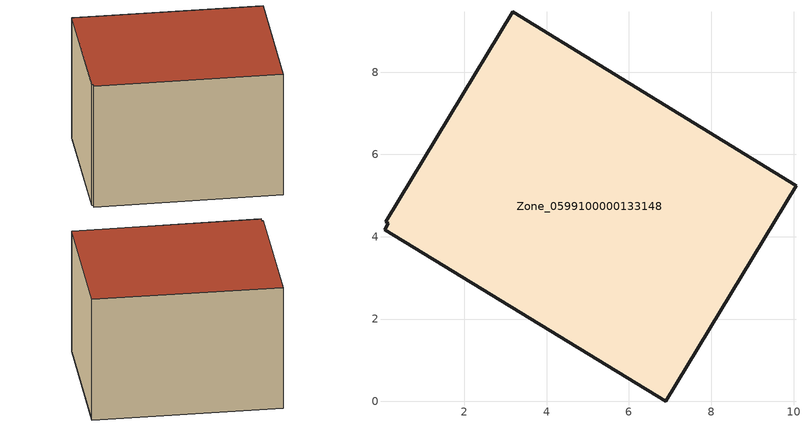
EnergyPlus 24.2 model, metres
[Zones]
Zone_0599100000133148
 floor ground (C_G): 0.15,4.33 0.09,4.36 3.18,9.47 10.06,5.24 6.89,0 0.06,4.17 z0
 wall outside (C_F): 6.89,0 10.06,5.24 3.18,9.47 0.09,4.36 0.15,4.33 0.06,4.17 6.89,0 z0:5.73
 roof outside (C_R): 0.15,4.33 0.06,4.17 6.89,0 10.06,5.24 3.18,9.47 0.09,4.36 z5.73
[BUILDING]
Pand.0599100000133148: North Axis=0; Terrain=City; Loads Convergence Tolerance Value=0.04; Temperature Convergence Tolerance Value=0.4; Solar Distribution=FullExterior; Maximum Number of Warmup Days=25; Minimum Number of Warmup Days=1
[Site:Location]
Rotterdam.The.Hague.AP_ZH_NLD Design_Conditions: Latitude=51.96; Longitude=4.45; Time Zone=1; Elevation=-4.5
[SITE:GROUNDTEMPERATURE:BUILDINGSURFACE]
18, 18, 18, 18, 18, 18, 18, 18, 18, 18, 18, 18
[MATERIAL] Thermal Absorptance=0.9; Solar Absorptance=0.7; Visible Absorptance=0.7
Name | Roughness | Thickness | Conductivity | Density | Specific Heat
G.TC.1946-1964 | MediumSmooth | 0.15 | 1 | 540 | 1210
F.TC.1946-1964 | Rough | 0.3 | 0.857143 | 1920 | 840
R.TC.1946-1964 | MediumRough | 0.2 | 0.235294 | 1500 | 1000
[CONSTRUCTION]
C_G: G.TC.1946-1964
C_F: F.TC.1946-1964
C_R: R.TC.1946-1964
[ZONE]
Zone_0599100000133148: Type=1; Multiplier=1; Ceiling Height=Autocalculate; Volume=Autocalculate; Floor Area=autocalculate; Part of Total Floor Area=Yes
[ZONEINFILTRATION:DESIGNFLOWRATE]
Infil_Zone_0599100000133148: Zone or ZoneList or Space or SpaceList=Zone_0599100000133148; Schedule=AlwaysOn; Design Flow Rate Calculation Method=Flow/Area; Flow Rate per Floor Area=0.003; Constant Term Coefficient=1; Temperature Term Coefficient=0; Velocity Term Coefficient=0; Velocity Squared Term Coefficient=0
[HVACTEMPLATE:ZONE:IDEALLOADSAIRSYSTEM]
Zone_0599100000133148: Maximum Heating Supply Air Temperature=50; Minimum Cooling Supply Air Temperature=13; Maximum Heating Supply Air Humidity Ratio=0.0156; Minimum Cooling Supply Air Humidity Ratio=0.0077; Heating Limit=NoLimit; Cooling Limit=NoLimit; Dehumidification Control Type=ConstantSensibleHeatRatio; Cooling Sensible Heat Ratio=0.7; Dehumidification Setpoint=60; Humidification Control Type=None; Humidification Setpoint=30; Outdoor Air Method=None; Outdoor Air Flow Rate per Person=0.00944; Outdoor Air Flow Rate per Zone Floor Area=0; Outdoor Air Flow Rate per Zone=0; Demand Controlled Ventilation Type=None; Outdoor Air Economizer Type=NoEconomizer; Heat Recovery Type=None; Sensible Heat Recovery Effectiveness=0.7; Latent Heat Recovery Effectiveness=0.65
[ZONECONTROL:THERMOSTAT]
ThermostatControl_Zone_0599100000133148: Zone or ZoneList=Zone_0599100000133148; Control Type Schedule=DualSetpointControlType; Control 1=Thermostat_Zone_0599100000133148; Temperature Difference Between Cutout And Setpoint=0
[THERMOSTATSETPOINT:DUALSETPOINT]
Thermostat_Zone_0599100000133148: Heating Setpoint Temperature Schedule=HeatingSetpoint_Zone_0599100000133148; Cooling Setpoint Temperature Schedule=CoolingSetpoint_Zone_0599100000133148
[SCHEDULE:COMPACT]
HeatingSetpoint_Zone_0599100000133148: Through: 12/31, For: AllDays, Until: 24:00, 21
CoolingSetpoint_Zone_0599100000133148: Through: 12/31, For: AllDays, Until: 24:00, 24
DualSetpointControlType: Through: 12/31, For: AllDays, Until: 24:00, 4
AlwaysOn: Through: 12/31, For: AllDays, Until: 24:00, 1
